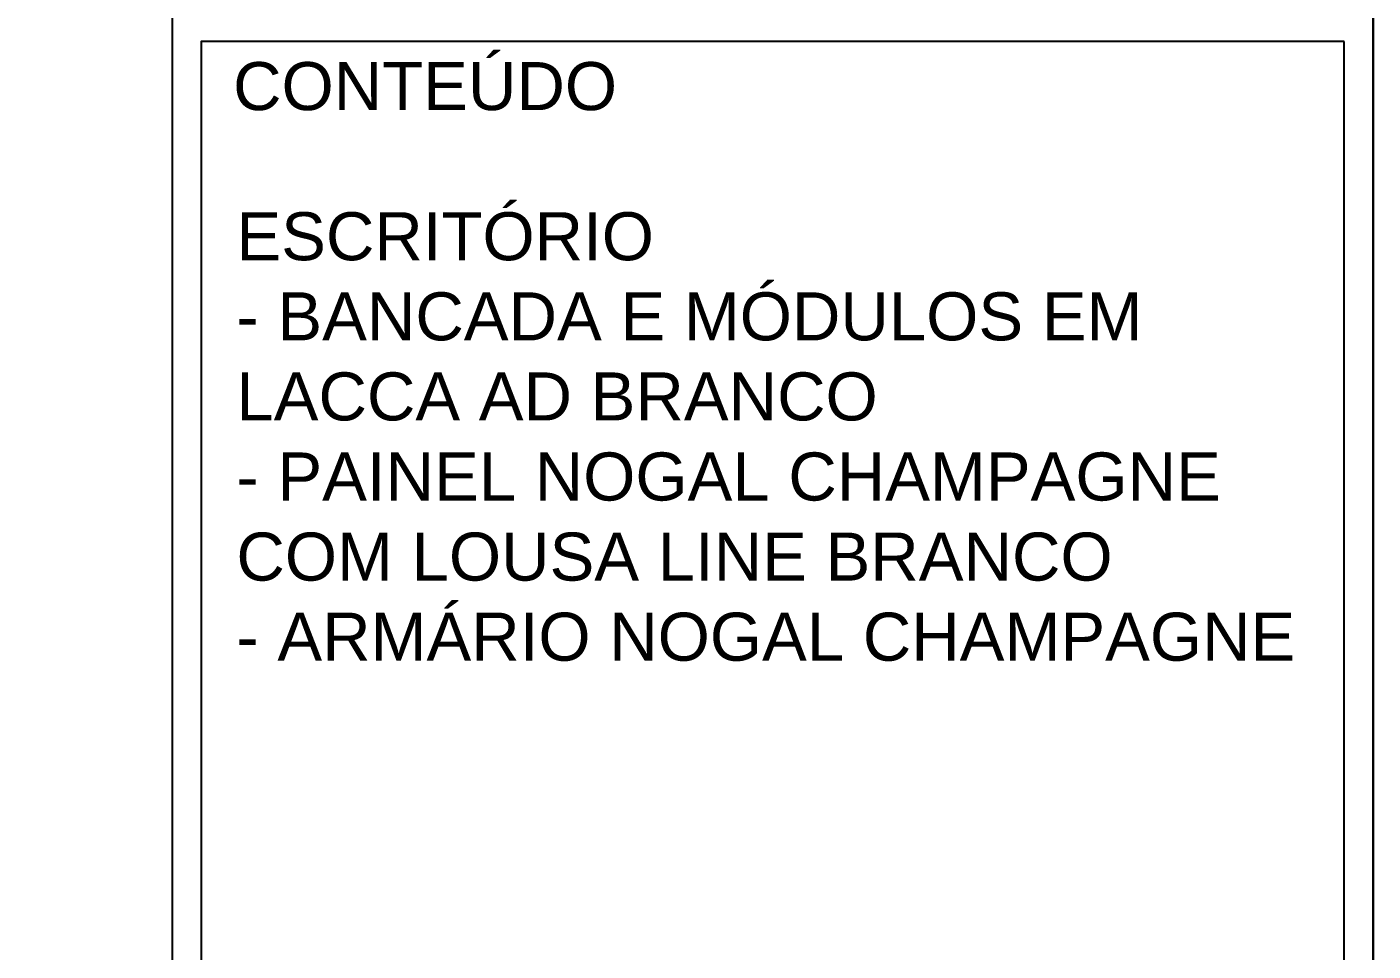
# Model space of a CAD drawing. Extents: x 126968 to 132038, y -1805 to 3860.
# Drawn here: x 131133 to 131282.7, y 1040 to 1142.8 of the extents above; entities that cross this region are included whole.
import ezdxf

# ---------------------------------------------------------------- set-up
doc = ezdxf.new("R2010")
doc.units = 0
doc.header["$MEASUREMENT"] = 0
doc.layers.add('PENA 04', color=4, linetype='CONTINUOUS', lineweight=20)
doc.layers.add('PENA 05', color=5, linetype='CONTINUOUS', lineweight=25)
doc.layers.add('PENA01', color=1, linetype='CONTINUOUS')
doc.layers.add('PENA02', color=2, linetype='CONTINUOUS')
doc.styles.add('Arial', font='arial.ttf', dxfattribs={"height": 0.3125})

msp = doc.modelspace()

# ---------------------------------------------------------------- linework, layer by layer
at = {"layer": 'PENA 05'}
for p, q in [((131149.149, 1329.079), (131149.149, 832.297)), ((131282.743, 832.297), (131282.743, 1329.079))]:
    msp.add_line(p, q, dxfattribs=at)
msp.add_lwpolyline([(130595.243, 1332.297), (131282.743, 1332.297), (131282.743, 832.297), (130595.243, 832.297)], close=True, dxfattribs=at)
at = {"layer": 'PENA01'}
msp.add_lwpolyline([(131279.537, 1141.216), (131152.388, 1141.216), (131152.388, 938.661), (131279.537, 938.661)], close=True, dxfattribs=at)

# ---------------------------------------------------------------- texts
at = {"layer": 'PENA 04', "color": 3, "insert": (131156.304, 1122.208), "char_height": 5.34375, "width": 249.85444, "attachment_point": 1, "style": 'Arial'}
msp.add_mtext('ESCRITÓRIO\\P- BANCADA E MÓDULOS EM\\PLACCA AD BRANCO\\P- PAINEL NOGAL CHAMPAGNE \\PCOM LOUSA LINE BRANCO\\P- ARMÁRIO NOGAL CHAMPAGNE', dxfattribs=at)
at = {"layer": 'PENA02', "color": 2, "style": 'Arial'}
msp.add_text('CONTEÚDO', height=5.3438, dxfattribs=at).set_placement((131155.936, 1133.564))

doc.saveas('drawing.dxf')
